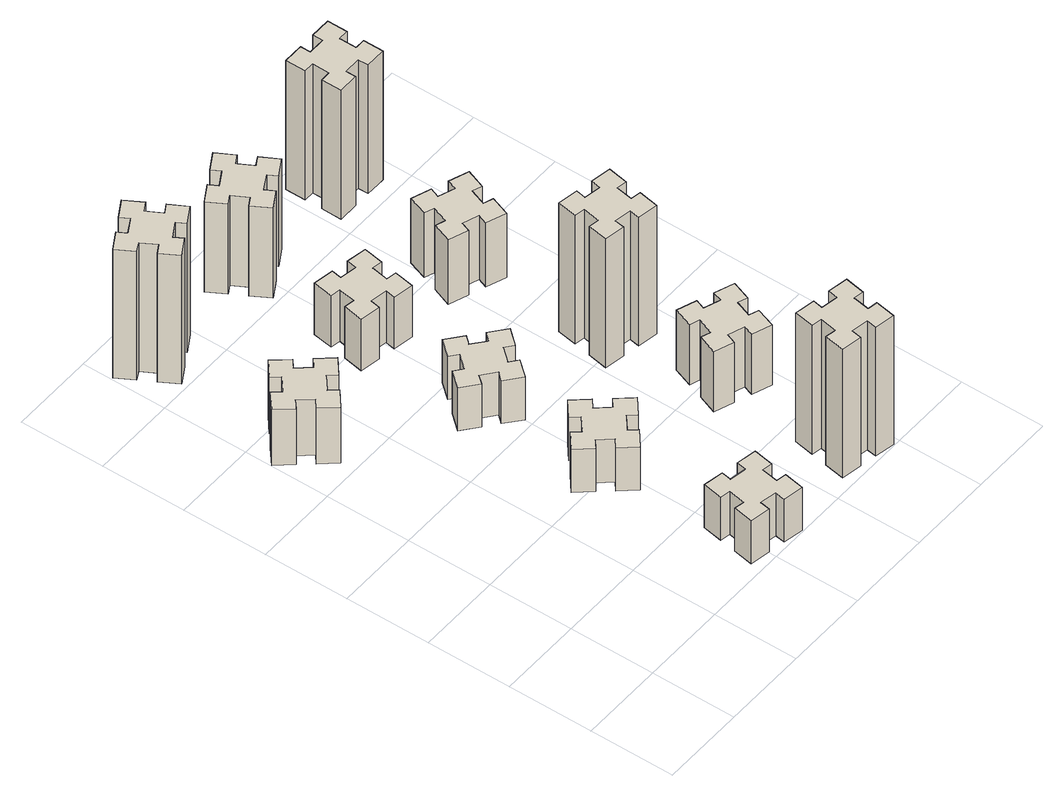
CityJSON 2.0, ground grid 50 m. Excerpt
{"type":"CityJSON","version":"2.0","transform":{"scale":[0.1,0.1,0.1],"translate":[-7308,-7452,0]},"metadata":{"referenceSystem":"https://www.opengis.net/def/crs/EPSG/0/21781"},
"CityObjects":{
"building1":{"type":"Building","attributes":{"class":"1000","function":"1000","usage":"1000","yearOfConstruction":2016,"roofType":"1000","measuredHeight":39,"storeysAboveGround":30,"storeysBelowGround":0},"geometry":[{"type":"Solid","lod":"1","boundaries":[[[[0,1,2,3,4,5,6,7,8,9,10,11,12,13,14,15,16,17,18,19]],[[17,16,20,21]],[[16,15,22,20]],[[15,14,23,22]],[[14,13,24,23]],[[13,12,25,24]],[[12,11,26,25]],[[11,10,27,26]],[[10,9,28,27]],[[9,8,29,28]],[[8,7,30,29]],[[7,6,31,30]],[[6,5,32,31]],[[5,4,33,32]],[[4,3,34,33]],[[3,2,35,34]],[[2,1,36,35]],[[1,0,37,36]],[[0,19,38,37]],[[19,18,39,38]],[[18,17,21,39]],[[24,25,26,27,28,29,30,31,32,33,34,35,36,37,38,39,21,20,22,23]]]]}]},
"building2":{"type":"Building","attributes":{"class":"1000","function":"1000","usage":"1000","yearOfConstruction":2016,"roofType":"1000","measuredHeight":30,"storeysAboveGround":30,"storeysBelowGround":0},"geometry":[{"type":"Solid","lod":"1","boundaries":[[[[40,41,42,43,44,45,46,47,48,49,50,51,52,53,54,55,56,57,58,59]],[[57,56,60,61]],[[56,55,62,60]],[[55,54,63,62]],[[54,53,64,63]],[[53,52,65,64]],[[52,51,66,65]],[[51,50,67,66]],[[50,49,68,67]],[[49,48,69,68]],[[48,47,70,69]],[[47,46,71,70]],[[46,45,72,71]],[[45,44,73,72]],[[44,43,74,73]],[[43,42,75,74]],[[42,41,76,75]],[[41,40,77,76]],[[40,59,78,77]],[[59,58,79,78]],[[58,57,61,79]],[[64,65,66,67,68,69,70,71,72,73,74,75,76,77,78,79,61,60,62,63]]]]}]},
"building3":{"type":"Building","attributes":{"class":"1000","function":"1000","usage":"1000","yearOfConstruction":2016,"roofType":"1000","measuredHeight":90,"storeysAboveGround":30,"storeysBelowGround":0},"geometry":[{"type":"Solid","lod":"1","boundaries":[[[[80,81,82,83,84,85,86,87,88,89,90,91,92,93,94,95,96,97,98,99]],[[97,96,100,101]],[[96,95,102,100]],[[95,94,103,102]],[[94,93,104,103]],[[93,92,105,104]],[[92,91,106,105]],[[91,90,107,106]],[[90,89,108,107]],[[89,88,109,108]],[[88,87,110,109]],[[87,86,111,110]],[[86,85,112,111]],[[85,84,113,112]],[[84,83,114,113]],[[83,82,115,114]],[[82,81,116,115]],[[81,80,117,116]],[[80,99,118,117]],[[99,98,119,118]],[[98,97,101,119]],[[104,105,106,107,108,109,110,111,112,113,114,115,116,117,118,119,101,100,102,103]]]]}]},
"building4":{"type":"Building","attributes":{"class":"1000","function":"1000","usage":"1000","yearOfConstruction":2016,"roofType":"1000","measuredHeight":30,"storeysAboveGround":30,"storeysBelowGround":0},"geometry":[{"type":"Solid","lod":"1","boundaries":[[[[120,121,122,123,124,125,126,127,128,129,130,131,132,133,134,135,136,137,138,139]],[[137,136,140,141]],[[136,135,142,140]],[[135,134,143,142]],[[134,133,144,143]],[[133,132,145,144]],[[132,131,146,145]],[[131,130,147,146]],[[130,129,148,147]],[[129,128,149,148]],[[128,127,150,149]],[[127,126,151,150]],[[126,125,152,151]],[[125,124,153,152]],[[124,123,154,153]],[[123,122,155,154]],[[122,121,156,155]],[[121,120,157,156]],[[120,139,158,157]],[[139,138,159,158]],[[138,137,141,159]],[[144,145,146,147,148,149,150,151,152,153,154,155,156,157,158,159,141,140,142,143]]]]}]},
"building5":{"type":"Building","attributes":{"class":"1000","function":"1000","usage":"1000","yearOfConstruction":2016,"roofType":"1000","measuredHeight":30,"storeysAboveGround":30,"storeysBelowGround":0},"geometry":[{"type":"Solid","lod":"1","boundaries":[[[[160,161,162,163,164,165,166,167,168,169,170,171,172,173,174,175,176,177,178,179]],[[177,176,180,181]],[[176,175,182,180]],[[175,174,183,182]],[[174,173,184,183]],[[173,172,185,184]],[[172,171,186,185]],[[171,170,187,186]],[[170,169,188,187]],[[169,168,189,188]],[[168,167,190,189]],[[167,166,191,190]],[[166,165,192,191]],[[165,164,193,192]],[[164,163,194,193]],[[163,162,195,194]],[[162,161,196,195]],[[161,160,197,196]],[[160,179,198,197]],[[179,178,199,198]],[[178,177,181,199]],[[184,185,186,187,188,189,190,191,192,193,194,195,196,197,198,199,181,180,182,183]]]]}]},
"building6":{"type":"Building","attributes":{"class":"1000","function":"1000","usage":"1000","yearOfConstruction":2016,"roofType":"1000","measuredHeight":36,"storeysAboveGround":30,"storeysBelowGround":0},"geometry":[{"type":"Solid","lod":"1","boundaries":[[[[200,201,202,203,204,205,206,207,208,209,210,211,212,213,214,215,216,217,218,219]],[[217,216,220,221]],[[216,215,222,220]],[[215,214,223,222]],[[214,213,224,223]],[[213,212,225,224]],[[212,211,226,225]],[[211,210,227,226]],[[210,209,228,227]],[[209,208,229,228]],[[208,207,230,229]],[[207,206,231,230]],[[206,205,232,231]],[[205,204,233,232]],[[204,203,234,233]],[[203,202,235,234]],[[202,201,236,235]],[[201,200,237,236]],[[200,219,238,237]],[[219,218,239,238]],[[218,217,221,239]],[[224,225,226,227,228,229,230,231,232,233,234,235,236,237,238,239,221,220,222,223]]]]}]},
"building7":{"type":"Building","attributes":{"class":"1000","function":"1000","usage":"1000","yearOfConstruction":2016,"roofType":"1000","measuredHeight":90,"storeysAboveGround":30,"storeysBelowGround":0},"geometry":[{"type":"Solid","lod":"1","boundaries":[[[[240,241,242,243,244,245,246,247,248,249,250,251,252,253,254,255,256,257,258,259]],[[257,256,260,261]],[[256,255,262,260]],[[255,254,263,262]],[[254,253,264,263]],[[253,252,265,264]],[[252,251,266,265]],[[251,250,267,266]],[[250,249,268,267]],[[249,248,269,268]],[[248,247,270,269]],[[247,246,271,270]],[[246,245,272,271]],[[245,244,273,272]],[[244,243,274,273]],[[243,242,275,274]],[[242,241,276,275]],[[241,240,277,276]],[[240,259,278,277]],[[259,258,279,278]],[[258,257,261,279]],[[264,265,266,267,268,269,270,271,272,273,274,275,276,277,278,279,261,260,262,263]]]]}]},
"building8":{"type":"Building","attributes":{"class":"1000","function":"1000","usage":"1000","yearOfConstruction":2016,"roofType":"1000","measuredHeight":63,"storeysAboveGround":30,"storeysBelowGround":0},"geometry":[{"type":"Solid","lod":"1","boundaries":[[[[280,281,282,283,284,285,286,287,288,289,290,291,292,293,294,295,296,297,298,299]],[[297,296,300,301]],[[296,295,302,300]],[[295,294,303,302]],[[294,293,304,303]],[[293,292,305,304]],[[292,291,306,305]],[[291,290,307,306]],[[290,289,308,307]],[[289,288,309,308]],[[288,287,310,309]],[[287,286,311,310]],[[286,285,312,311]],[[285,284,313,312]],[[284,283,314,313]],[[283,282,315,314]],[[282,281,316,315]],[[281,280,317,316]],[[280,299,318,317]],[[299,298,319,318]],[[298,297,301,319]],[[304,305,306,307,308,309,310,311,312,313,314,315,316,317,318,319,301,300,302,303]]]]}]},
"building9":{"type":"Building","attributes":{"class":"1000","function":"1000","usage":"1000","yearOfConstruction":2016,"roofType":"1000","measuredHeight":42,"storeysAboveGround":30,"storeysBelowGround":0},"geometry":[{"type":"Solid","lod":"1","boundaries":[[[[320,321,322,323,324,325,326,327,328,329,330,331,332,333,334,335,336,337,338,339]],[[337,336,340,341]],[[336,335,342,340]],[[335,334,343,342]],[[334,333,344,343]],[[333,332,345,344]],[[332,331,346,345]],[[331,330,347,346]],[[330,329,348,347]],[[329,328,349,348]],[[328,327,350,349]],[[327,326,351,350]],[[326,325,352,351]],[[325,324,353,352]],[[324,323,354,353]],[[323,322,355,354]],[[322,321,356,355]],[[321,320,357,356]],[[320,339,358,357]],[[339,338,359,358]],[[338,337,341,359]],[[344,345,346,347,348,349,350,351,352,353,354,355,356,357,358,359,341,340,342,343]]]]}]},
"building10":{"type":"Building","attributes":{"class":"1000","function":"1000","usage":"1000","yearOfConstruction":2016,"roofType":"1000","measuredHeight":90,"storeysAboveGround":30,"storeysBelowGround":0},"geometry":[{"type":"Solid","lod":"1","boundaries":[[[[360,361,362,363,364,365,366,367,368,369,370,371,372,373,374,375,376,377,378,379]],[[377,376,380,381]],[[376,375,382,380]],[[375,374,383,382]],[[374,373,384,383]],[[373,372,385,384]],[[372,371,386,385]],[[371,370,387,386]],[[370,369,388,387]],[[369,368,389,388]],[[368,367,390,389]],[[367,366,391,390]],[[366,365,392,391]],[[365,364,393,392]],[[364,363,394,393]],[[363,362,395,394]],[[362,361,396,395]],[[361,360,397,396]],[[360,379,398,397]],[[379,378,399,398]],[[378,377,381,399]],[[384,385,386,387,388,389,390,391,392,393,394,395,396,397,398,399,381,380,382,383]]]]}]},
"building11":{"type":"Building","attributes":{"class":"1000","function":"1000","usage":"1000","yearOfConstruction":2016,"roofType":"1000","measuredHeight":45,"storeysAboveGround":30,"storeysBelowGround":0},"geometry":[{"type":"Solid","lod":"1","boundaries":[[[[400,401,402,403,404,405,406,407,408,409,410,411,412,413,414,415,416,417,418,419]],[[417,416,420,421]],[[416,415,422,420]],[[415,414,423,422]],[[414,413,424,423]],[[413,412,425,424]],[[412,411,426,425]],[[411,410,427,426]],[[410,409,428,427]],[[409,408,429,428]],[[408,407,430,429]],[[407,406,431,430]],[[406,405,432,431]],[[405,404,433,432]],[[404,403,434,433]],[[403,402,435,434]],[[402,401,436,435]],[[401,400,437,436]],[[400,419,438,437]],[[419,418,439,438]],[[418,417,421,439]],[[424,425,426,427,428,429,430,431,432,433,434,435,436,437,438,439,421,420,422,423]]]]}]},
"building12":{"type":"Building","attributes":{"class":"1000","function":"1000","usage":"1000","yearOfConstruction":2016,"roofType":"1000","measuredHeight":90,"storeysAboveGround":30,"storeysBelowGround":0},"geometry":[{"type":"Solid","lod":"1","boundaries":[[[[440,441,442,443,444,445,446,447,448,449,450,451,452,453,454,455,456,457,458,459]],[[457,456,460,461]],[[456,455,462,460]],[[455,454,463,462]],[[454,453,464,463]],[[453,452,465,464]],[[452,451,466,465]],[[451,450,467,466]],[[450,449,468,467]],[[449,448,469,468]],[[448,447,470,469]],[[447,446,471,470]],[[446,445,472,471]],[[445,444,473,472]],[[444,443,474,473]],[[443,442,475,474]],[[442,441,476,475]],[[441,440,477,476]],[[440,459,478,477]],[[459,458,479,478]],[[458,457,461,479]],[[464,465,466,467,468,469,470,471,472,473,474,475,476,477,478,479,461,460,462,463]]]]}]}
},
"vertices":[
[129,2293,0],[193,2216,0],[147,2178,0],[224,2086,0],[316,2163,0],[278,2209,0],[354,2273,0],[393,2227,0],[485,2304,0],[408,2396,0],[362,2358,0],[297,2434,0],[343,2473,0],[266,2565,0],[174,2488,0],[213,2442,0],[136,2377,0],[98,2423,0],[6,2346,0],[83,2254,0],[136,2377,390],[98,2423,390],[213,2442,390],[174,2488,390],[266,2565,390],[343,2473,390],[297,2434,390],[362,2358,390],[408,2396,390],[485,2304,390],[393,2227,390],[354,2273,390],[278,2209,390],[316,2163,390],[224,2086,390],[147,2178,390],[193,2216,390],[129,2293,390],[83,2254,390],[6,2346,390],
[986,274,0],[968,175,0],[909,186,0],[888,67,0],[1007,47,0],[1017,106,0],[1115,88,0],[1105,29,0],[1223,8,0],[1244,127,0],[1185,137,0],[1202,235,0],[1261,225,0],[1282,343,0],[1164,364,0],[1154,305,0],[1055,322,0],[1066,381,0],[947,402,0],[927,284,0],[1055,322,300],[1066,381,300],[1154,305,300],[1164,364,300],[1282,343,300],[1261,225,300],[1202,235,300],[1185,137,300],[1244,127,300],[1223,8,300],[1105,29,300],[1115,88,300],[1017,106,300],[1007,47,300],[888,67,300],[909,186,300],[968,175,300],[986,274,300],[927,284,300],[947,402,300],
[234,3386,0],[147,3336,0],[117,3388,0],[13,3328,0],[73,3224,0],[125,3254,0],[175,3167,0],[123,3137,0],[183,3033,0],[287,3093,0],[257,3145,0],[344,3195,0],[374,3143,0],[478,3203,0],[418,3307,0],[366,3277,0],[316,3364,0],[368,3394,0],[308,3498,0],[204,3438,0],[316,3364,900],[368,3394,900],[366,3277,900],[418,3307,900],[478,3203,900],[374,3143,900],[344,3195,900],[257,3145,900],[287,3093,900],[183,3033,900],[123,3137,900],[175,3167,900],[125,3254,900],[73,3224,900],[13,3328,900],[117,3388,900],[147,3336,900],[234,3386,900],[204,3438,900],[308,3498,900],
[1018,929,0],[1094,993,0],[1133,947,0],[1225,1024,0],[1148,1116,0],[1102,1078,0],[1037,1154,0],[1083,1193,0],[1006,1285,0],[914,1208,0],[953,1162,0],[876,1097,0],[838,1143,0],[746,1066,0],[823,974,0],[869,1013,0],[933,936,0],[887,898,0],[964,806,0],[1056,883,0],[933,936,300],[887,898,300],[869,1013,300],[823,974,300],[746,1066,300],[838,1143,300],[876,1097,300],[953,1162,300],[914,1208,300],[1006,1285,300],[1083,1193,300],[1037,1154,300],[1102,1078,300],[1148,1116,300],[1225,1024,300],[1133,947,300],[1094,993,300],[1018,929,300],[1056,883,300],[964,806,300],
[1094,1837,0],[1018,1902,0],[1056,1948,0],[964,2025,0],[887,1933,0],[933,1894,0],[869,1818,0],[823,1856,0],[746,1764,0],[838,1687,0],[876,1733,0],[953,1669,0],[914,1623,0],[1006,1546,0],[1083,1638,0],[1037,1676,0],[1102,1753,0],[1148,1714,0],[1225,1806,0],[1133,1883,0],[1102,1753,300],[1148,1714,300],[1037,1676,300],[1083,1638,300],[1006,1546,300],[914,1623,300],[953,1669,300],[876,1733,300],[838,1687,300],[746,1764,300],[823,1856,300],[869,1818,300],[933,1894,300],[887,1933,300],[964,2025,300],[1056,1948,300],[1018,1902,300],[1094,1837,300],[1133,1883,300],[1225,1806,300],
[1054,2625,0],[955,2642,0],[966,2701,0],[847,2722,0],[827,2604,0],[886,2594,0],[868,2495,0],[809,2506,0],[788,2387,0],[907,2367,0],[917,2426,0],[1015,2408,0],[1005,2349,0],[1123,2328,0],[1144,2447,0],[1085,2457,0],[1102,2555,0],[1161,2545,0],[1182,2663,0],[1064,2684,0],[1102,2555,360],[1161,2545,360],[1085,2457,360],[1144,2447,360],[1123,2328,360],[1005,2349,360],[1015,2408,360],[917,2426,360],[907,2367,360],[788,2387,360],[809,2506,360],[868,2495,360],[886,2594,360],[827,2604,360],[847,2722,360],[966,2701,360],[955,2642,360],[1054,2625,360],[1064,2684,360],[1182,2663,360],
[1894,305,0],[1795,322,0],[1806,381,0],[1687,402,0],[1667,284,0],[1726,274,0],[1708,175,0],[1649,186,0],[1628,67,0],[1747,47,0],[1757,106,0],[1855,88,0],[1845,29,0],[1963,8,0],[1984,127,0],[1925,137,0],[1942,235,0],[2001,225,0],[2022,343,0],[1904,364,0],[1942,235,900],[2001,225,900],[1925,137,900],[1984,127,900],[1963,8,900],[1845,29,900],[1855,88,900],[1757,106,900],[1747,47,900],[1628,67,900],[1649,186,900],[1708,175,900],[1726,274,900],[1667,284,900],[1687,402,900],[1806,381,900],[1795,322,900],[1894,305,900],[1904,364,900],[2022,343,900],
[1106,3277,0],[1056,3364,0],[1108,3394,0],[1048,3498,0],[944,3438,0],[974,3386,0],[887,3336,0],[857,3388,0],[753,3328,0],[813,3224,0],[865,3254,0],[915,3167,0],[863,3137,0],[923,3033,0],[1027,3093,0],[997,3145,0],[1084,3195,0],[1114,3143,0],[1218,3203,0],[1158,3307,0],[1084,3195,630],[1114,3143,630],[997,3145,630],[1027,3093,630],[923,3033,630],[863,3137,630],[915,3167,630],[865,3254,630],[813,3224,630],[753,3328,630],[857,3388,630],[887,3336,630],[974,3386,630],[944,3438,630],[1048,3498,630],[1108,3394,630],[1056,3364,630],[1106,3277,630],[1158,3307,630],[1218,3203,630],
[1741,859,0],[1835,825,0],[1814,769,0],[1927,727,0],[1968,840,0],[1912,861,0],[1946,955,0],[2002,934,0],[2043,1047,0],[1930,1088,0],[1910,1032,0],[1816,1066,0],[1837,1122,0],[1724,1163,0],[1683,1050,0],[1739,1030,0],[1705,936,0],[1649,957,0],[1607,844,0],[1720,803,0],[1705,936,420],[1649,957,420],[1739,1030,420],[1683,1050,420],[1724,1163,420],[1837,1122,420],[1816,1066,420],[1910,1032,420],[1930,1088,420],[2043,1047,420],[2002,934,420],[1946,955,420],[1912,861,420],[1968,840,420],[1927,727,420],[1814,769,420],[1835,825,420],[1741,859,420],[1720,803,420],[1607,844,420],
[1657,1486,0],[1755,1468,0],[1745,1409,0],[1863,1388,0],[1884,1507,0],[1825,1517,0],[1842,1615,0],[1901,1605,0],[1922,1723,0],[1804,1744,0],[1794,1685,0],[1695,1702,0],[1706,1761,0],[1587,1782,0],[1567,1664,0],[1626,1654,0],[1608,1555,0],[1549,1566,0],[1528,1447,0],[1647,1427,0],[1608,1555,900],[1549,1566,900],[1626,1654,900],[1567,1664,900],[1587,1782,900],[1706,1761,900],[1695,1702,900],[1794,1685,900],[1804,1744,900],[1922,1723,900],[1901,1605,900],[1842,1615,900],[1825,1517,900],[1884,1507,900],[1863,1388,900],[1745,1409,900],[1755,1468,900],[1657,1486,900],[1647,1427,900],[1528,1447,900],
[1712,2341,0],[1746,2435,0],[1802,2414,0],[1843,2527,0],[1730,2568,0],[1710,2512,0],[1616,2546,0],[1637,2602,0],[1524,2643,0],[1483,2530,0],[1539,2510,0],[1505,2416,0],[1449,2437,0],[1407,2324,0],[1520,2283,0],[1541,2339,0],[1635,2305,0],[1614,2249,0],[1727,2207,0],[1768,2320,0],[1635,2305,450],[1614,2249,450],[1541,2339,450],[1520,2283,450],[1407,2324,450],[1449,2437,450],[1505,2416,450],[1539,2510,450],[1483,2530,450],[1524,2643,450],[1637,2602,450],[1616,2546,450],[1710,2512,450],[1730,2568,450],[1843,2527,450],[1802,2414,450],[1746,2435,450],[1712,2341,450],[1768,2320,450],[1727,2207,450],
[1675,3155,0],[1775,3155,0],[1775,3095,0],[1895,3095,0],[1895,3215,0],[1835,3215,0],[1835,3315,0],[1895,3315,0],[1895,3435,0],[1775,3435,0],[1775,3375,0],[1675,3375,0],[1675,3435,0],[1555,3435,0],[1555,3315,0],[1615,3315,0],[1615,3215,0],[1555,3215,0],[1555,3095,0],[1675,3095,0],[1615,3215,900],[1555,3215,900],[1615,3315,900],[1555,3315,900],[1555,3435,900],[1675,3435,900],[1675,3375,900],[1775,3375,900],[1775,3435,900],[1895,3435,900],[1895,3315,900],[1835,3315,900],[1835,3215,900],[1895,3215,900],[1895,3095,900],[1775,3095,900],[1775,3155,900],[1675,3155,900],[1675,3095,900],[1555,3095,900]
]}
